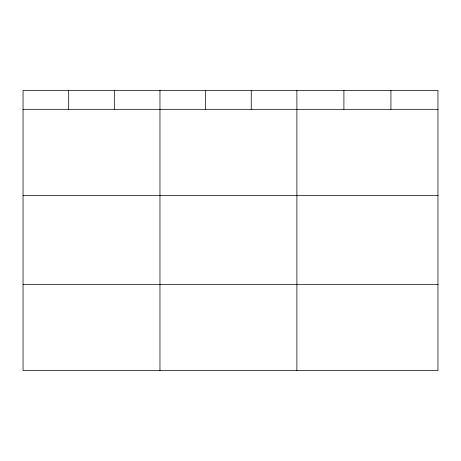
<?xml version="1.0" encoding="UTF-8"?>
<svg xmlns="http://www.w3.org/2000/svg" width="461" height="461" viewBox="0 0 461 461"><rect width="100%" height="100%" fill="white"/><g stroke="black" fill="none" stroke-linecap="round" stroke-linejoin="round"><path stroke-width="0.69" d="M437.95 109.326L437.95 370.604L23.05 370.604L23.05 90.396L437.95 90.396L437.95 109.326L23.05 109.326M23.05 195.55L437.95 195.55M23.05 284.379L437.95 284.379M390.928 90.396L390.928 109.326M343.906 90.396L343.906 109.326M296.884 90.396L296.884 370.604M251.245 90.396L251.245 109.326M205.606 90.396L205.606 109.326M159.967 90.396L159.967 370.604M114.328 90.396L114.328 109.326M68.689 90.396L68.689 109.326"/></g></svg>
